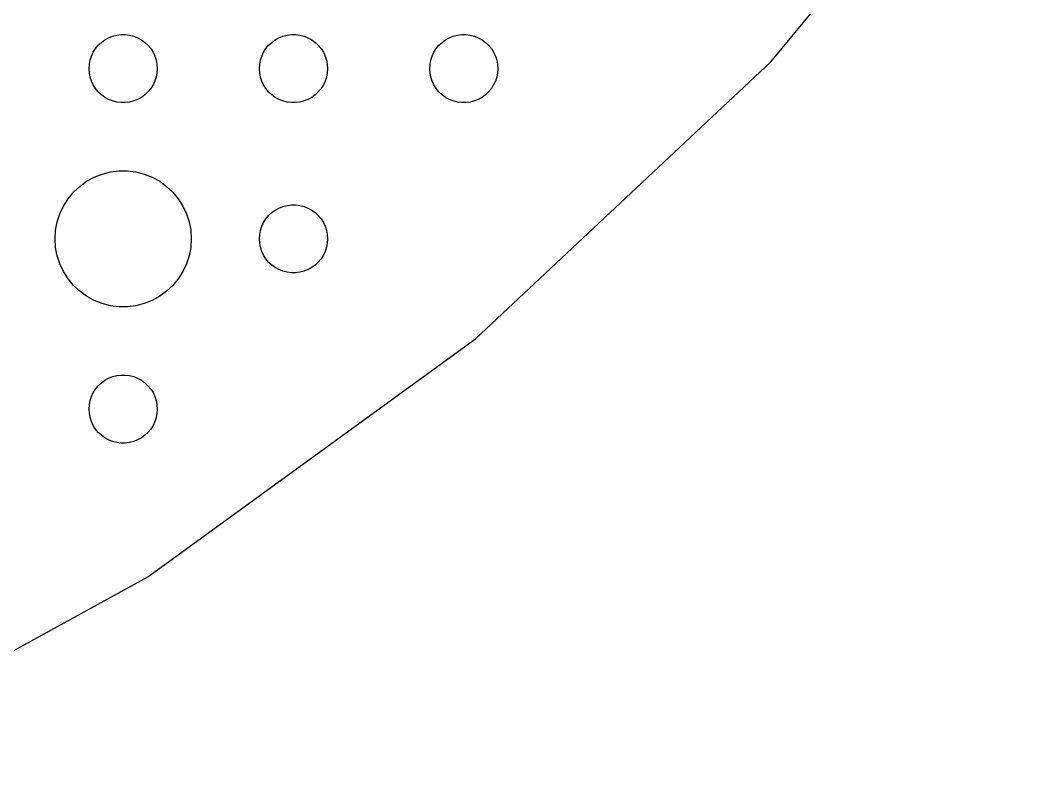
# Model space of a CAD drawing. Header units: metres. Extents: x -142 to 142, y -142 to 142.
# Drawn here: x 70.47 to 114.88, y -128.49 to -95.37 of the extents above; entities that cross this region are included whole.
import ezdxf

# ---------------------------------------------------------------- set-up
doc = ezdxf.new("R2010")
doc.units = ezdxf.units.M

msp = doc.modelspace()

# ---------------------------------------------------------------- linework, layer by layer
for p, q in [((103.514, -97.2057), (114.88, -83.4655)), ((73.9065, -96.4732), (74.0439, -96.3442)), ((74.0439, -96.3442), (74.1963, -96.2335)), ((74.1963, -96.2335), (74.3613, -96.1428)), ((74.3613, -96.1428), (74.5365, -96.0734)), ((74.5365, -96.0734), (74.7189, -96.0266)), ((74.7189, -96.0266), (74.9058, -96.003)), ((74.9058, -96.003), (75.0942, -96.003)), ((75.0942, -96.003), (75.2811, -96.0266)), ((75.2811, -96.0266), (75.4635, -96.0734)), ((75.4635, -96.0734), (75.6387, -96.1428)), ((75.6387, -96.1428), (75.8037, -96.2335)), ((75.8037, -96.2335), (75.9561, -96.3442)), ((75.9561, -96.3442), (76.0934, -96.4732)), ((81.4065, -96.4732), (81.5439, -96.3442)), ((81.5439, -96.3442), (81.6963, -96.2335)), ((81.6963, -96.2335), (81.8613, -96.1428)), ((81.8613, -96.1428), (82.0365, -96.0734)), ((82.0365, -96.0734), (82.2189, -96.0266)), ((82.2189, -96.0266), (82.4058, -96.003)), ((82.4058, -96.003), (82.5942, -96.003)), ((82.5942, -96.003), (82.7811, -96.0266)), ((82.7811, -96.0266), (82.9635, -96.0734)), ((82.9635, -96.0734), (83.1387, -96.1428)), ((83.1387, -96.1428), (83.3037, -96.2335)), ((83.3037, -96.2335), (83.4561, -96.3442)), ((83.4561, -96.3442), (83.5934, -96.4732)), ((88.9065, -96.4732), (89.0439, -96.3442)), ((89.0439, -96.3442), (89.1963, -96.2335)), ((89.1963, -96.2335), (89.3613, -96.1428)), ((89.3613, -96.1428), (89.5365, -96.0734)), ((89.5365, -96.0734), (89.7189, -96.0266)), ((89.7189, -96.0266), (89.9058, -96.003)), ((89.9058, -96.003), (90.0942, -96.003)), ((90.0942, -96.003), (90.2811, -96.0266)), ((90.2811, -96.0266), (90.4635, -96.0734)), ((90.4635, -96.0734), (90.6387, -96.1428)), ((90.6387, -96.1428), (90.8037, -96.2335)), ((90.8037, -96.2335), (90.9561, -96.3442)), ((90.9561, -96.3442), (91.0934, -96.4732)), ((73.6053, -96.9478), (73.6855, -96.7774)), ((73.6855, -96.7774), (73.7865, -96.6183)), ((73.7865, -96.6183), (73.9065, -96.4732)), ((76.0934, -96.4732), (76.2135, -96.6183)), ((76.2135, -96.6183), (76.3145, -96.7774)), ((76.3145, -96.7774), (76.3947, -96.9478)), ((81.1053, -96.9478), (81.1855, -96.7774)), ((81.1855, -96.7774), (81.2865, -96.6183)), ((81.2865, -96.6183), (81.4065, -96.4732)), ((83.5934, -96.4732), (83.7135, -96.6183)), ((83.7135, -96.6183), (83.8145, -96.7774)), ((83.8145, -96.7774), (83.8947, -96.9478)), ((88.6053, -96.9478), (88.6855, -96.7774)), ((88.6855, -96.7774), (88.7865, -96.6183)), ((88.7865, -96.6183), (88.9065, -96.4732)), ((91.0934, -96.4732), (91.2135, -96.6183)), ((91.2135, -96.6183), (91.3145, -96.7774)), ((91.3145, -96.7774), (91.3947, -96.9478)), ((73.5118, -97.312), (73.5471, -97.127)), ((73.5471, -97.127), (73.6053, -96.9478)), ((76.3947, -96.9478), (76.4529, -97.127)), ((76.4529, -97.127), (76.4882, -97.312)), ((81.0118, -97.312), (81.0471, -97.127)), ((81.0471, -97.127), (81.1053, -96.9478)), ((83.8947, -96.9478), (83.9529, -97.127)), ((83.9529, -97.127), (83.9882, -97.312)), ((88.5118, -97.312), (88.5471, -97.127)), ((88.5471, -97.127), (88.6053, -96.9478)), ((90.5142, -109.413), (103.514, -97.2057)), ((91.3947, -96.9478), (91.4529, -97.127)), ((91.4529, -97.127), (91.4882, -97.312)), ((73.5, -97.5), (73.5118, -97.312)), ((73.5118, -97.688), (73.5, -97.5)), ((73.5471, -97.873), (73.5118, -97.688)), ((76.4882, -97.688), (76.4529, -97.873)), ((76.4882, -97.312), (76.5, -97.5)), ((76.5, -97.5), (76.4882, -97.688)), ((81, -97.5), (81.0118, -97.312)), ((81.0118, -97.688), (81, -97.5)), ((81.0471, -97.873), (81.0118, -97.688)), ((83.9882, -97.688), (83.9529, -97.873)), ((83.9882, -97.312), (84, -97.5)), ((84, -97.5), (83.9882, -97.688)), ((88.5, -97.5), (88.5118, -97.312)), ((88.5118, -97.688), (88.5, -97.5)), ((88.5471, -97.873), (88.5118, -97.688)), ((91.4882, -97.688), (91.4529, -97.873)), ((91.4882, -97.312), (91.5, -97.5)), ((91.5, -97.5), (91.4882, -97.688)), ((73.6053, -98.0522), (73.5471, -97.873)), ((73.6855, -98.2226), (73.6053, -98.0522)), ((76.3947, -98.0522), (76.3145, -98.2226)), ((76.4529, -97.873), (76.3947, -98.0522)), ((81.1053, -98.0522), (81.0471, -97.873)), ((81.1855, -98.2226), (81.1053, -98.0522)), ((83.8947, -98.0522), (83.8145, -98.2226)), ((83.9529, -97.873), (83.8947, -98.0522)), ((88.6053, -98.0522), (88.5471, -97.873)), ((88.6855, -98.2226), (88.6053, -98.0522)), ((91.3947, -98.0522), (91.3145, -98.2226)), ((91.4529, -97.873), (91.3947, -98.0522)), ((73.7865, -98.3817), (73.6855, -98.2226)), ((73.9065, -98.5268), (73.7865, -98.3817)), ((74.0439, -98.6558), (73.9065, -98.5268)), ((76.0934, -98.5268), (75.9561, -98.6558)), ((76.2135, -98.3817), (76.0934, -98.5268)), ((76.3145, -98.2226), (76.2135, -98.3817)), ((81.2865, -98.3817), (81.1855, -98.2226)), ((81.4065, -98.5268), (81.2865, -98.3817)), ((81.5439, -98.6558), (81.4065, -98.5268)), ((83.5934, -98.5268), (83.4561, -98.6558)), ((83.7135, -98.3817), (83.5934, -98.5268)), ((83.8145, -98.2226), (83.7135, -98.3817)), ((88.7865, -98.3817), (88.6855, -98.2226)), ((88.9065, -98.5268), (88.7865, -98.3817)), ((89.0439, -98.6558), (88.9065, -98.5268)), ((91.0934, -98.5268), (90.9561, -98.6558)), ((91.2135, -98.3817), (91.0934, -98.5268)), ((91.3145, -98.2226), (91.2135, -98.3817)), ((74.1963, -98.7665), (74.0439, -98.6558)), ((74.3613, -98.8572), (74.1963, -98.7665)), ((74.5365, -98.9266), (74.3613, -98.8572)), ((74.7189, -98.9734), (74.5365, -98.9266)), ((74.9058, -98.997), (74.7189, -98.9734)), ((75.0942, -98.997), (74.9058, -98.997)), ((75.2811, -98.9734), (75.0942, -98.997)), ((75.4635, -98.9266), (75.2811, -98.9734)), ((75.6387, -98.8572), (75.4635, -98.9266)), ((75.8037, -98.7665), (75.6387, -98.8572)), ((75.9561, -98.6558), (75.8037, -98.7665)), ((81.6963, -98.7665), (81.5439, -98.6558)), ((81.8613, -98.8572), (81.6963, -98.7665)), ((82.0365, -98.9266), (81.8613, -98.8572)), ((82.2189, -98.9734), (82.0365, -98.9266)), ((82.4058, -98.997), (82.2189, -98.9734)), ((82.5942, -98.997), (82.4058, -98.997)), ((82.7811, -98.9734), (82.5942, -98.997)), ((82.9635, -98.9266), (82.7811, -98.9734)), ((83.1387, -98.8572), (82.9635, -98.9266)), ((83.3037, -98.7665), (83.1387, -98.8572)), ((83.4561, -98.6558), (83.3037, -98.7665)), ((89.1963, -98.7665), (89.0439, -98.6558)), ((89.3613, -98.8572), (89.1963, -98.7665)), ((89.5365, -98.9266), (89.3613, -98.8572)), ((89.7189, -98.9734), (89.5365, -98.9266)), ((89.9058, -98.997), (89.7189, -98.9734)), ((90.0942, -98.997), (89.9058, -98.997)), ((90.2811, -98.9734), (90.0942, -98.997)), ((90.4635, -98.9266), (90.2811, -98.9734)), ((90.6387, -98.8572), (90.4635, -98.9266)), ((90.8037, -98.7665), (90.6387, -98.8572)), ((90.9561, -98.6558), (90.8037, -98.7665)), ((73.7227, -102.286), (74.073, -102.147)), ((74.073, -102.147), (74.4379, -102.053)), ((74.4379, -102.053), (74.8116, -102.006)), ((74.8116, -102.006), (75.1884, -102.006)), ((75.1884, -102.006), (75.5621, -102.053)), ((75.5621, -102.053), (75.927, -102.147)), ((75.927, -102.147), (76.2773, -102.286)), ((73.0877, -102.688), (73.3925, -102.467)), ((73.3925, -102.467), (73.7227, -102.286)), ((76.2773, -102.286), (76.6075, -102.467)), ((76.6075, -102.467), (76.9123, -102.688)), ((72.573, -103.237), (72.8131, -102.946)), ((72.8131, -102.946), (73.0877, -102.688)), ((76.9123, -102.688), (77.1869, -102.946)), ((77.1869, -102.946), (77.427, -103.237)), ((72.3711, -103.555), (72.573, -103.237)), ((77.427, -103.237), (77.6289, -103.555)), ((72.0943, -104.254), (72.2107, -103.896)), ((72.2107, -103.896), (72.3711, -103.555)), ((77.6289, -103.555), (77.7893, -103.896)), ((77.7893, -103.896), (77.9057, -104.254)), ((81.4065, -103.973), (81.5439, -103.844)), ((81.5439, -103.844), (81.6963, -103.734)), ((81.6963, -103.734), (81.8613, -103.643)), ((81.8613, -103.643), (82.0365, -103.573)), ((82.0365, -103.573), (82.2189, -103.527)), ((82.2189, -103.527), (82.4058, -103.503)), ((82.4058, -103.503), (82.5942, -103.503)), ((82.5942, -103.503), (82.7811, -103.527)), ((82.7811, -103.527), (82.9635, -103.573)), ((82.9635, -103.573), (83.1387, -103.643)), ((83.1387, -103.643), (83.3037, -103.734)), ((83.3037, -103.734), (83.4561, -103.844)), ((83.4561, -103.844), (83.5934, -103.973)), ((72.0237, -104.624), (72.0943, -104.254)), ((77.9057, -104.254), (77.9763, -104.624)), ((81.1053, -104.448), (81.1855, -104.277)), ((81.1855, -104.277), (81.2865, -104.118)), ((81.2865, -104.118), (81.4065, -103.973)), ((83.5934, -103.973), (83.7135, -104.118)), ((83.7135, -104.118), (83.8145, -104.277)), ((83.8145, -104.277), (83.8947, -104.448)), ((72, -105), (72.0237, -104.624)), ((77.9763, -104.624), (78, -105)), ((81, -105), (81.0118, -104.812)), ((81.0118, -104.812), (81.0471, -104.627)), ((81.0471, -104.627), (81.1053, -104.448)), ((83.8947, -104.448), (83.9529, -104.627)), ((83.9529, -104.627), (83.9882, -104.812)), ((83.9882, -104.812), (84, -105)), ((72.0237, -105.376), (72, -105)), ((78, -105), (77.9763, -105.376)), ((81.0118, -105.188), (81, -105)), ((81.0471, -105.373), (81.0118, -105.188)), ((83.9882, -105.188), (83.9529, -105.373)), ((84, -105), (83.9882, -105.188)), ((72.0943, -105.746), (72.0237, -105.376)), ((77.9763, -105.376), (77.9057, -105.746)), ((81.1053, -105.552), (81.0471, -105.373)), ((81.1855, -105.723), (81.1053, -105.552)), ((83.8947, -105.552), (83.8145, -105.723)), ((83.9529, -105.373), (83.8947, -105.552)), ((72.2107, -106.104), (72.0943, -105.746)), ((72.3711, -106.445), (72.2107, -106.104)), ((77.7893, -106.104), (77.6289, -106.445)), ((77.9057, -105.746), (77.7893, -106.104)), ((81.2865, -105.882), (81.1855, -105.723)), ((81.4065, -106.027), (81.2865, -105.882)), ((81.5439, -106.156), (81.4065, -106.027)), ((83.5934, -106.027), (83.4561, -106.156)), ((83.7135, -105.882), (83.5934, -106.027)), ((83.8145, -105.723), (83.7135, -105.882)), ((72.573, -106.763), (72.3711, -106.445)), ((77.6289, -106.445), (77.427, -106.763)), ((81.6963, -106.266), (81.5439, -106.156)), ((81.8613, -106.357), (81.6963, -106.266)), ((82.0365, -106.427), (81.8613, -106.357)), ((82.2189, -106.473), (82.0365, -106.427)), ((82.4058, -106.497), (82.2189, -106.473)), ((82.5942, -106.497), (82.4058, -106.497)), ((82.7811, -106.473), (82.5942, -106.497)), ((82.9635, -106.427), (82.7811, -106.473)), ((83.1387, -106.357), (82.9635, -106.427)), ((83.3037, -106.266), (83.1387, -106.357)), ((83.4561, -106.156), (83.3037, -106.266)), ((72.8131, -107.054), (72.573, -106.763)), ((77.427, -106.763), (77.1869, -107.054)), ((73.0877, -107.312), (72.8131, -107.054)), ((73.3925, -107.533), (73.0877, -107.312)), ((76.9123, -107.312), (76.6075, -107.533)), ((77.1869, -107.054), (76.9123, -107.312)), ((73.7227, -107.714), (73.3925, -107.533)), ((74.073, -107.853), (73.7227, -107.714)), ((74.4379, -107.947), (74.073, -107.853)), ((75.927, -107.853), (75.5621, -107.947)), ((76.2773, -107.714), (75.927, -107.853)), ((76.6075, -107.533), (76.2773, -107.714)), ((74.8116, -107.994), (74.4379, -107.947)), ((75.1884, -107.994), (74.8116, -107.994)), ((75.5621, -107.947), (75.1884, -107.994)), ((76.0874, -119.895), (90.5142, -109.413)), ((74.5365, -111.073), (74.7189, -111.027)), ((74.7189, -111.027), (74.9058, -111.003)), ((74.9058, -111.003), (75.0942, -111.003)), ((75.0942, -111.003), (75.2811, -111.027)), ((75.2811, -111.027), (75.4635, -111.073)), ((73.7865, -111.618), (73.9065, -111.473)), ((73.9065, -111.473), (74.0439, -111.344)), ((74.0439, -111.344), (74.1963, -111.234)), ((74.1963, -111.234), (74.3613, -111.143)), ((74.3613, -111.143), (74.5365, -111.073)), ((75.4635, -111.073), (75.6387, -111.143)), ((75.6387, -111.143), (75.8037, -111.234)), ((75.8037, -111.234), (75.9561, -111.344)), ((75.9561, -111.344), (76.0934, -111.473)), ((76.0934, -111.473), (76.2135, -111.618)), ((73.6053, -111.948), (73.6855, -111.777)), ((73.6855, -111.777), (73.7865, -111.618)), ((76.2135, -111.618), (76.3145, -111.777)), ((76.3145, -111.777), (76.3947, -111.948)), ((73.5, -112.5), (73.5118, -112.312)), ((73.5118, -112.312), (73.5471, -112.127)), ((73.5471, -112.127), (73.6053, -111.948)), ((76.3947, -111.948), (76.4529, -112.127)), ((76.4529, -112.127), (76.4882, -112.312)), ((76.4882, -112.312), (76.5, -112.5)), ((73.5118, -112.688), (73.5, -112.5)), ((73.5471, -112.873), (73.5118, -112.688)), ((76.4882, -112.688), (76.4529, -112.873)), ((76.5, -112.5), (76.4882, -112.688)), ((73.6053, -113.052), (73.5471, -112.873)), ((73.6855, -113.223), (73.6053, -113.052)), ((73.7865, -113.382), (73.6855, -113.223)), ((76.3145, -113.223), (76.2135, -113.382)), ((76.3947, -113.052), (76.3145, -113.223)), ((76.4529, -112.873), (76.3947, -113.052)), ((73.9065, -113.527), (73.7865, -113.382)), ((74.0439, -113.656), (73.9065, -113.527)), ((74.1963, -113.766), (74.0439, -113.656)), ((75.9561, -113.656), (75.8037, -113.766)), ((76.0934, -113.527), (75.9561, -113.656)), ((76.2135, -113.382), (76.0934, -113.527)), ((74.3613, -113.857), (74.1963, -113.766)), ((74.5365, -113.927), (74.3613, -113.857)), ((74.7189, -113.973), (74.5365, -113.927)), ((74.9058, -113.997), (74.7189, -113.973)), ((75.0942, -113.997), (74.9058, -113.997)), ((75.2811, -113.973), (75.0942, -113.997)), ((75.4635, -113.927), (75.2811, -113.973)), ((75.6387, -113.857), (75.4635, -113.927)), ((75.8037, -113.766), (75.6387, -113.857)), ((60.4606, -128.485), (76.0874, -119.895))]:
    msp.add_line(p, q)

doc.saveas('drawing.dxf')
